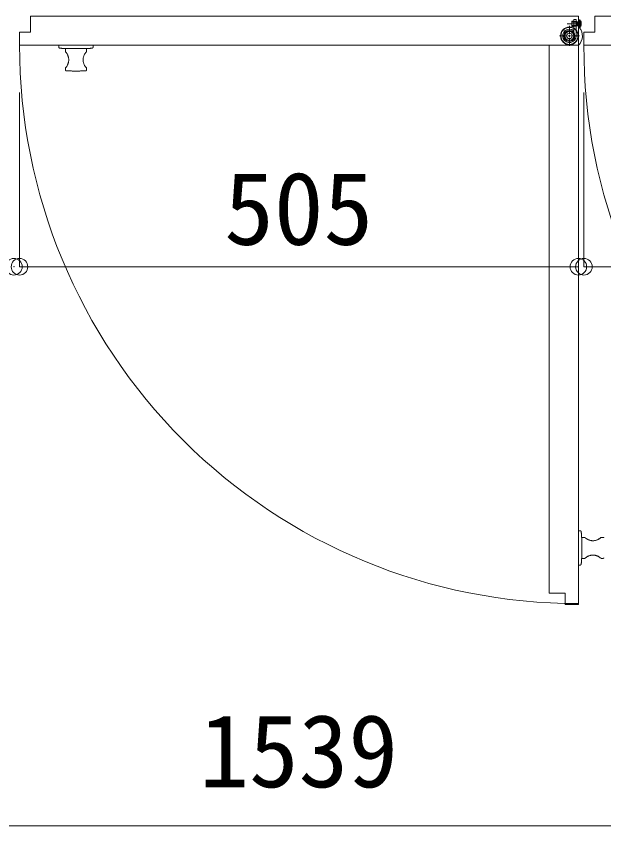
# Model space of a CAD drawing. Units: millimetres at full size, sheet at 1:30. Extents: x -6149 to 5151, y -9003 to 3076.
# Drawn here: x 2745 to 3276, y -3154 to -2423 of the extents above; entities that cross this region are included whole.
import ezdxf
from ezdxf.enums import TextEntityAlignment as Align

# ---------------------------------------------------------------- set-up
doc = ezdxf.new("R2010")
doc.units = ezdxf.units.MM
doc.header["$LTSCALE"] = 30
doc.header["$PDMODE"] = 32
doc.header["$PDSIZE"] = 15
for name, pattern in [('CHAIN1', [8, 5, -1, 1, -1]), ('DASHED3', [4, 3, -1]), ('DOUBLE_CHAIN1', [8.8, 5, -1, 0.6, -0.6, 0.6, -1])]:
    doc.linetypes.add(name, pattern=pattern)
for name, color, linetype, lineweight in [('0-3', 7, 'DOUBLE_CHAIN1', 9), ('0-6', 7, 'Continuous', 9), ('0-8', 7, 'Continuous', 9), ('8-3', 7, 'Continuous', 9)]:
    doc.layers.add(name, color=color, linetype=linetype, lineweight=lineweight)
doc.styles.add('ＭＳ ゴシック', font='')
doc.styles.get('ＭＳ ゴシック').set_extended_font_data('MS Gothic')

msp = doc.modelspace()

# ---------------------------------------------------------------- linework, layer by layer
at = {"layer": '0-3', "color": 3, "linetype": 'Continuous'}
for p, q in [((2758.15, -2436.83), (2758.15, -2422.53)), ((3253.15, -2422.53), (2758.15, -2422.53)), ((3247.15, -2426.93), (3249.15, -2426.93)), ((3247.15, -2426.93), (3247.15, -2431.93)), ((3249.15, -2425.43), (3249.15, -2427.43)), ((3251.15, -2425.43), (3249.15, -2425.43)), ((3249.15, -2431.33), (3249.15, -2427.33)), ((3249.15, -2427.43), (3249.15, -2440.33)), ((3249.15, -2427.76), (3251.75, -2427.76)), ((3251.15, -2427.43), (3251.15, -2425.43)), ((3251.15, -2427.43), (3251.15, -2440.33)), ((3252.45, -2427.54), (3251.75, -2427.76)), ((3252.95, -2427.54), (3252.45, -2427.54)), ((3253.15, -2448.83), (3253.15, -2422.53)), ((3253.15, -2432.83), (3253.15, -2425.83)), ((3255.41, -2431.79), (3255.41, -2426.86)), ((3255.49, -2427.23), (3255.5, -2427.23)), ((3268.15, -2436.83), (3268.15, -2422.53)), ((3763.15, -2422.53), (3268.15, -2422.53)), ((3249.15, -2431.93), (3247.15, -2431.93)), ((3249.15, -2430.9), (3251.75, -2430.9)), ((3249.15, -2431.33), (3251.75, -2431.33)), ((3252.45, -2431.11), (3251.75, -2430.9)), ((3251.75, -2431.33), (3252.45, -2431.11)), ((3253.15, -2432.83), (3254.27, -2432.73)), ((3255.49, -2428.86), (3255.66, -2428.86)), ((3255.66, -2429.79), (3255.49, -2429.79)), ((3255.5, -2431.43), (3255.49, -2431.43)), ((2748.15, -2436.83), (2758.15, -2436.83)), ((2748.15, -2448.83), (2748.15, -2436.83)), ((3247.67, -2437.17), (3248.95, -2435.64)), ((3258.15, -2436.83), (3268.15, -2436.83)), ((3258.15, -2448.83), (3258.15, -2436.83)), ((3253.15, -2448.83), (2748.15, -2448.83)), ((3253.15, -2448.83), (3226.85, -2448.83)), ((3226.85, -2448.83), (3226.85, -2943.83)), ((3253, -2448.83), (3253.31, -2448.83)), ((3253.15, -2448.67), (3253.15, -2448.98)), ((3253.15, -2448.83), (3253.15, -2953.83)), ((3763.15, -2448.83), (3258.15, -2448.83)), ((3241.15, -2943.83), (3226.85, -2943.83)), ((3241.15, -2953.83), (3241.15, -2943.83)), ((3253.15, -2953.83), (3241.15, -2953.83))]:
    msp.add_line(p, q, dxfattribs=at)
at = {"layer": '0-3', "color": 3, "linetype": 'DASHED3'}
for p, q in [((3247.15, -2427.43), (3251.15, -2427.43)), ((3247.15, -2427.78), (3251.15, -2427.78)), ((3254.45, -2427.23), (3255.49, -2427.23)), ((3254.45, -2431.43), (3254.45, -2427.23)), ((3251.15, -2431.08), (3247.15, -2431.08)), ((3251.15, -2431.43), (3247.15, -2431.43)), ((3254.45, -2428.16), (3255.66, -2428.16)), ((3254.45, -2428.86), (3255.49, -2428.86)), ((3254.45, -2429.79), (3255.49, -2429.79)), ((3254.45, -2430.49), (3255.66, -2430.49)), ((3254.45, -2431.43), (3255.49, -2431.43))]:
    msp.add_line(p, q, dxfattribs=at)
at = {"layer": '0-3', "color": 3, "linetype": 'CHAIN1'}
for p, q in [((3243.18, -2429.33), (3254.2, -2429.33)), ((3245.05, -2438.33), (3245.05, -2431.33)), ((3245.05, -2438.33), (3245.05, -2433.23)), ((3245.15, -2429.43), (3253.15, -2429.43)), ((3256.08, -2429.33), (3248.82, -2429.33)), ((3243.05, -2440.33), (3236.05, -2440.33)), ((3243.05, -2440.33), (3237.95, -2440.33)), ((3245.05, -2440.33), (3244.05, -2440.33)), ((3245.05, -2440.33), (3244.05, -2440.33)), ((3245.05, -2440.33), (3245.05, -2439.33)), ((3245.05, -2440.33), (3245.05, -2439.33)), ((3245.05, -2440.33), (3245.05, -2441.33)), ((3245.05, -2440.33), (3246.05, -2440.33)), ((3245.05, -2440.33), (3245.05, -2441.33)), ((3245.05, -2440.33), (3246.05, -2440.33)), ((3245.05, -2442.33), (3245.05, -2447.43)), ((3245.05, -2442.33), (3245.05, -2449.33)), ((3247.05, -2440.33), (3252.15, -2440.33)), ((3247.05, -2440.33), (3254.05, -2440.33))]:
    msp.add_line(p, q, dxfattribs=at)
at = {"layer": '0-3', "color": 4}
for p, q in [((2783.65, -2448.83), (2814.65, -2448.83)), ((2783.65, -2450.39), (2783.65, -2448.83)), ((2814.65, -2450.39), (2814.65, -2448.83)), ((2789.6, -2451.83), (2808.7, -2451.83)), ((2789.75, -2454.65), (2789.75, -2451.83)), ((2808.55, -2454.65), (2808.55, -2451.83)), ((2789.75, -2469.34), (2789.75, -2471.33)), ((2808.7, -2469.34), (2808.7, -2471.33)), ((3253.15, -2918.33), (3253.15, -2887.33)), ((3254.72, -2887.33), (3253.15, -2887.33)), ((3256.15, -2912.38), (3256.15, -2893.28)), ((3258.97, -2893.43), (3256.15, -2893.43)), ((3273.66, -2893.28), (3275.65, -2893.28)), ((3258.97, -2912.23), (3256.15, -2912.23)), ((3273.66, -2912.23), (3275.65, -2912.23)), ((3254.72, -2918.33), (3253.15, -2918.33))]:
    msp.add_line(p, q, dxfattribs=at)
at = {"layer": '0-3', "color": 3, "linetype": 'Continuous'}
for points in [[(3251.75, -2431.33), (3251.75, -2427.33), (3249.15, -2427.33)], [(3252.45, -2431.11), (3252.45, -2427.54), (3251.75, -2427.33)], [(3252.45, -2431.11), (3252.95, -2431.11), (3252.95, -2427.54)], [(3254.27, -2432.73), (3254.27, -2425.92), (3253.15, -2425.83)], [(3255.66, -2428.16), (3255.68, -2428.28), (3255.69, -2428.39), (3255.7, -2428.5), (3255.7, -2428.59), (3255.7, -2428.68), (3255.7, -2428.75), (3255.69, -2428.8), (3255.68, -2428.84), (3255.67, -2428.85), (3255.66, -2428.86)], [(3255.66, -2429.79), (3255.68, -2429.8), (3255.69, -2429.83), (3255.7, -2429.88), (3255.7, -2429.94), (3255.7, -2430.02), (3255.7, -2430.12), (3255.69, -2430.22), (3255.68, -2430.33), (3255.67, -2430.41), (3255.66, -2430.49)]]:
    msp.add_lwpolyline(points, dxfattribs=at)
for radius in [8, 7.7, 5, 4, 2.5]:
    msp.add_circle((3245.05, -2440.33), radius, dxfattribs=at)
for centre, radius, start, end in [((3252.95, -2427.34), 0.2, 270, 0), ((3254.16, -2427.22), 1.3, 15.88085, 85), ((3246.75, -2429.33), 9, 13.4934, 15.88085), ((3246.75, -2429.33), 8.99, 7.45828, 13.51192), ((3245.05, -2440.33), 6.1, 50.25706, 0), ((3252.95, -2431.31), 0.2, 360, 90), ((3245.05, -2440.33), 11.74, 313.61972, 40.18434), ((3254.16, -2431.43), 1.3, 275, 344.11915), ((3246.75, -2429.33), 9, 344.11915, 346.5066), ((3246.75, -2429.33), 8.75, 356.94332, 3.05668), ((3246.75, -2429.33), 8.99, 346.48808, 352.54172), ((3245.05, -2440.33), 4.1, 50.25706, 0), ((3252.35, -2448.83), 504.2, 180, 270.09077), ((3252.55, -2448.23), 0.6, 270, 0), ((3760.12, -2450.33), 501.97, 179.82879, 270.3454)]:
    msp.add_arc(centre, radius, start, end, dxfattribs=at)
at = {"layer": '0-3', "color": 4}
for centre, radius, start, end in [((2784.65, -2450.39), 1, 180, 264.01359), ((2799.15, -2312.15), 140, 264.01359, 266.08857), ((2790.25, -2454.65), 0.5, 180, 223.08896), ((2782.4, -2461.99), 10.25, 316.91104, 43.08896), ((2815.9, -2461.99), 10.25, 136.91104, 223.08896), ((2808.05, -2454.65), 0.5, 316.91104, 0), ((2799.15, -2312.15), 140, 273.91143, 275.98917), ((2813.65, -2450.39), 1, 275.98917, 0), ((2790.25, -2469.34), 0.5, 136.91104, 180), ((2790.25, -2471.33), 0.5, 180, 266.80127), ((2808.2, -2471.33), 0.5, 273.19873, 0), ((2808.2, -2469.34), 0.5, 0, 43.08896), ((2799.15, -2312.08), 160, 266.80127, 270.02626), ((2799.3, -2312.08), 160, 269.97374, 273.19873), ((3254.72, -2888.33), 1, 5.98917, 90), ((3116.48, -2902.83), 140, 3.91143, 5.98917), ((3258.97, -2893.93), 0.5, 46.91104, 90), ((3266.32, -2886.07), 10.25, 226.91104, 313.08896), ((3273.66, -2893.78), 0.5, 90, 133.08896), ((3275.65, -2893.78), 0.5, 3.19873, 90), ((3266.32, -2919.58), 10.25, 46.91104, 133.08896), ((3254.72, -2917.33), 1, 270, 354.01359), ((3116.48, -2902.83), 140, 354.01359, 356.08857), ((3258.97, -2911.73), 0.5, 270, 313.08896), ((3273.66, -2911.73), 0.5, 226.91104, 270), ((3275.65, -2911.73), 0.5, 270, 356.80127)]:
    msp.add_arc(centre, radius, start, end, dxfattribs=at)
at = {"layer": '0-6'}
msp.add_line((2231.14, -3153.83), (3770.16, -3153.83), dxfattribs=at)
at = {"layer": '0-8'}
for p, q in [((2748.15, -2648.83), (2748.15, -2491.54)), ((3253.15, -2648.83), (3253.15, -2491.54)), ((3258.15, -2648.83), (3258.15, -2491.54))]:
    msp.add_line(p, q, dxfattribs=at)
for p in [(2743.15, -2648.83), (2748.15, -2648.83), (3253.15, -2648.83), (3258.15, -2648.83)]:
    msp.add_point(p, dxfattribs=at)
at = {"layer": '8-3'}
for p, q in [((2748.15, -2648.83), (3253.15, -2648.83)), ((3258.15, -2648.83), (3763.15, -2648.83))]:
    msp.add_line(p, q, dxfattribs=at)

# ---------------------------------------------------------------- texts
at = {"layer": '0-8', "style": 'ＭＳ ゴシック'}
for s, p in [('505', (2933.15, -2648.83)), ('1539', (2910.65, -3138.83))]:
    msp.add_text(s, height=65.98, dxfattribs=at).set_placement(p, align=Align.BOTTOM_LEFT)

doc.saveas('drawing.dxf')
